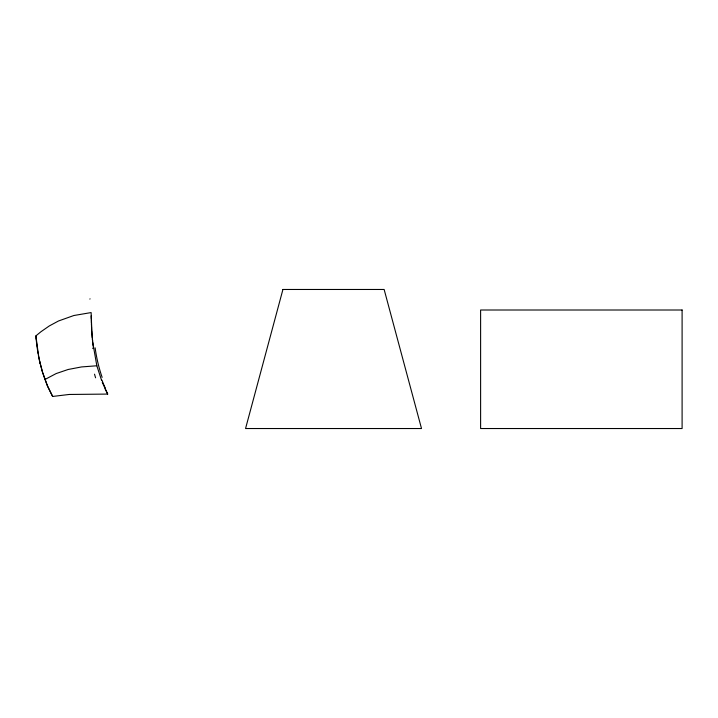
<?xml version="1.0" encoding="UTF-8"?>
<svg xmlns="http://www.w3.org/2000/svg" width="718" height="718" viewBox="0 0 718 718"><rect width="100%" height="100%" fill="white"/><g stroke="black" fill="none" stroke-linecap="round" stroke-linejoin="round"><path stroke-width="1.08" d="M36.088 338.232L35.9 335.871L40.935 331.743L49.336 325.918L58.49 320.991L73.855 315.516L91.123 312.572L91.985 334.543M105.124 388.815L107.691 394.083L69.197 394.46L52.629 396.453L47.55 386.365L45.054 379.436L56.157 373.566L68.12 369.492L81.511 366.934L96.831 365.776L101.588 380.378M92.595 348.293L93.475 348.275L93.313 347.117M52.629 396.453L47.244 385.225L42.847 373.297M107.691 394.083L102.27 382.335M45.054 379.436L42.694 372.48M42.64 372.633L40.262 363.694M42.434 371.96L40.1 363.012M96.831 365.776L92.73 342.423M40.136 363.496L39.777 361.648M39.984 362.85L39.625 360.966M39.687 361.558L38.88 357.492M39.544 360.912L38.359 354.782M38.718 356.972L35.9 335.871M38.126 353.768L37.587 350.537M37.507 349.98L37.013 346.588M36.941 346.013L36.824 345.134M93.16 346.175L92.057 335.324M36.789 344.828L36.681 343.931M36.645 343.635L36.376 341.229M92.604 341.238L92.362 338.869M36.349 340.924L36.241 339.874M36.214 339.578L36.115 338.528M92.263 337.882L91.724 330.63M91.626 328.889L91.662 329.472M91.59 328.305L91.536 327.148M91.509 326.573L91.455 325.433M91.437 324.868L91.392 323.746M91.365 323.19L91.33 322.086M91.312 321.538L91.276 320.461M91.231 318.873L91.249 319.393M91.222 318.352L91.195 317.329M91.168 315.839L91.186 316.826M105.456 388.501A113.327 78.747 88.4 0 1 101.947 380.1M102.144 377.354A117.68 83.512 89.3 0 1 95.126 347.844M89.885 299.101A139.48 4.299 85.7 0 1 90.082 298.859M95.584 377.803A183.09 54.532 43.1 0 1 94.534 374.168M282.928 289.471L245.556 428.529L421.511 428.529L384.139 289.471L282.928 289.471M682.1 310.005L480.611 310.005L480.611 428.529L682.1 428.529L682.1 310.005"/></g></svg>
